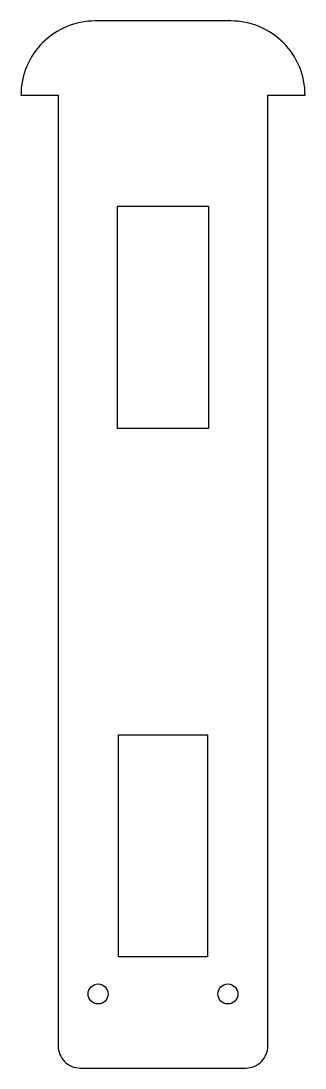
# Model space of a CAD drawing. Header units: millimetres. Extents: x -33 to 5, y 0 to 141.
import ezdxf

# ---------------------------------------------------------------- set-up
doc = ezdxf.new("R2010")
doc.units = ezdxf.units.MM

msp = doc.modelspace()

# ---------------------------------------------------------------- linework, layer by layer
msp.add_lwpolyline([(-3, 0, 0.414214), (0, 3), (0, 131.35), (5, 131.35, 0.414214), (-5, 141.35), (-23.3, 141.35, 0.414214), (-33.3, 131.35), (-28.3, 131.35), (-28.3, 3, 0.414214), (-25.3, 0)], format="xyb", close=True)
for points in [[(-8, 116.35), (-8, 86.35), (-20.3, 86.35), (-20.3, 116.35)], [(-8.15, 45), (-8.15, 15), (-20.15, 15), (-20.15, 45)]]:
    msp.add_lwpolyline(points, close=True)
for centre in [(-22.9, 10), (-5.4, 10)]:
    msp.add_circle(centre, 1.35)

doc.saveas('drawing.dxf')
